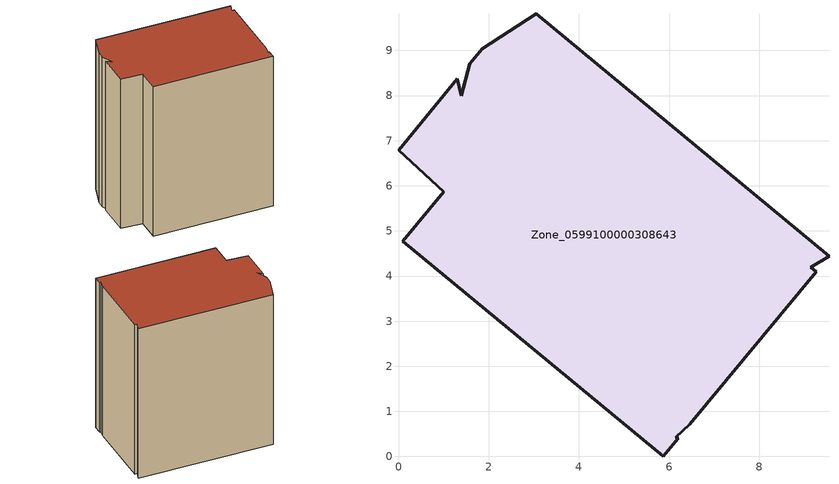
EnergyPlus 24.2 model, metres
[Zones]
Zone_0599100000308643
 floor ground (C_G): 6.46,0.71 6.14,0.43 6.2,0.4 5.86,0 0.1,4.77 1,5.86 0,6.78 1.3,8.37 1.39,8 1.58,8.71 1.85,9.04 3.06,9.82 9.54,4.43 9.14,4.2 9.26,4.09 z0
 wall outside (C_F): 6.14,0.43 6.46,0.71 9.26,4.09 9.14,4.2 9.54,4.43 3.06,9.82 1.85,9.04 1.58,8.71 1.39,8 1.3,8.37 0,6.78 1,5.86 0.1,4.77 5.86,0 6.2,0.4 6.14,0.43 z0:10.14
 roof outside (C_R): 1.85,9.04 1.58,8.71 1.39,8 1.3,8.37 0,6.78 1,5.86 0.1,4.77 5.86,0 6.2,0.4 6.14,0.43 6.46,0.71 9.26,4.09 9.14,4.2 9.54,4.43 3.06,9.82 z10.14
[BUILDING]
Pand.0599100000308643: North Axis=0; Terrain=City; Loads Convergence Tolerance Value=0.04; Temperature Convergence Tolerance Value=0.4; Solar Distribution=FullExterior; Maximum Number of Warmup Days=25; Minimum Number of Warmup Days=1
[Site:Location]
Rotterdam.The.Hague.AP_ZH_NLD Design_Conditions: Latitude=51.96; Longitude=4.45; Time Zone=1; Elevation=-4.5
[SITE:GROUNDTEMPERATURE:BUILDINGSURFACE]
18, 18, 18, 18, 18, 18, 18, 18, 18, 18, 18, 18
[MATERIAL] Thermal Absorptance=0.9; Solar Absorptance=0.7; Visible Absorptance=0.7
Name | Roughness | Thickness | Conductivity | Density | Specific Heat
G.TI.1946 | MediumSmooth | 0.15 | 1 | 540 | 1210
F.TI.1946 | Rough | 0.3 | 0.857143 | 1920 | 840
R.TI.1946 | MediumRough | 0.2 | 0.1 | 1500 | 1000
[CONSTRUCTION]
C_G: G.TI.1946
C_F: F.TI.1946
C_R: R.TI.1946
[ZONE]
Zone_0599100000308643: Type=1; Multiplier=1; Ceiling Height=Autocalculate; Volume=Autocalculate; Floor Area=autocalculate; Part of Total Floor Area=Yes
[ZONEINFILTRATION:DESIGNFLOWRATE]
Infil_Zone_0599100000308643: Zone or ZoneList or Space or SpaceList=Zone_0599100000308643; Schedule=AlwaysOn; Design Flow Rate Calculation Method=Flow/Area; Flow Rate per Floor Area=0.003; Constant Term Coefficient=1; Temperature Term Coefficient=0; Velocity Term Coefficient=0; Velocity Squared Term Coefficient=0
[HVACTEMPLATE:ZONE:IDEALLOADSAIRSYSTEM]
Zone_0599100000308643: Maximum Heating Supply Air Temperature=50; Minimum Cooling Supply Air Temperature=13; Maximum Heating Supply Air Humidity Ratio=0.0156; Minimum Cooling Supply Air Humidity Ratio=0.0077; Heating Limit=NoLimit; Cooling Limit=NoLimit; Dehumidification Control Type=ConstantSensibleHeatRatio; Cooling Sensible Heat Ratio=0.7; Dehumidification Setpoint=60; Humidification Control Type=None; Humidification Setpoint=30; Outdoor Air Method=None; Outdoor Air Flow Rate per Person=0.00944; Outdoor Air Flow Rate per Zone Floor Area=0; Outdoor Air Flow Rate per Zone=0; Demand Controlled Ventilation Type=None; Outdoor Air Economizer Type=NoEconomizer; Heat Recovery Type=None; Sensible Heat Recovery Effectiveness=0.7; Latent Heat Recovery Effectiveness=0.65
[ZONECONTROL:THERMOSTAT]
ThermostatControl_Zone_0599100000308643: Zone or ZoneList=Zone_0599100000308643; Control Type Schedule=DualSetpointControlType; Control 1=Thermostat_Zone_0599100000308643; Temperature Difference Between Cutout And Setpoint=0
[THERMOSTATSETPOINT:DUALSETPOINT]
Thermostat_Zone_0599100000308643: Heating Setpoint Temperature Schedule=HeatingSetpoint_Zone_0599100000308643; Cooling Setpoint Temperature Schedule=CoolingSetpoint_Zone_0599100000308643
[SCHEDULE:COMPACT]
HeatingSetpoint_Zone_0599100000308643: Through: 12/31, For: AllDays, Until: 24:00, 21
CoolingSetpoint_Zone_0599100000308643: Through: 12/31, For: AllDays, Until: 24:00, 24
DualSetpointControlType: Through: 12/31, For: AllDays, Until: 24:00, 4
AlwaysOn: Through: 12/31, For: AllDays, Until: 24:00, 1
